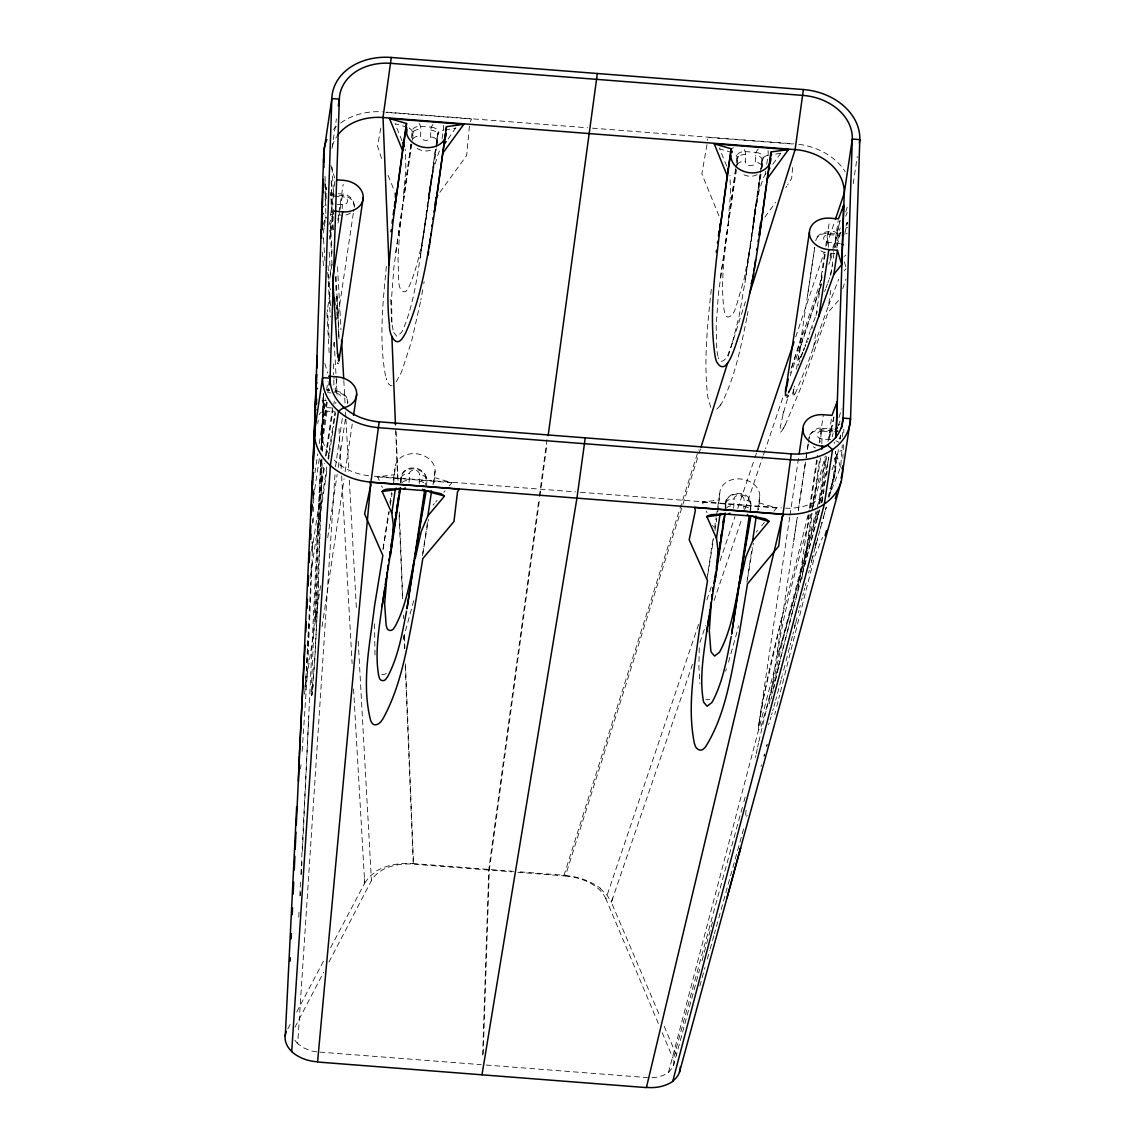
<?xml version="1.0" encoding="UTF-8"?>
<svg xmlns="http://www.w3.org/2000/svg" width="1145" height="1145" viewBox="0 0 1145 1145"><rect width="100%" height="100%" fill="white"/><g stroke="black" fill="none" stroke-linecap="round" stroke-linejoin="round"><path stroke-width="0.75" stroke-dasharray="5 3.75" d="M425.983 486.425C432.767 465.171 398.703 460.004 400.478 482.861M436.589 142.395L437.419 132.906L437.419 142.094A12.538 9.804 8.5 0 1 437.333 142.968M336.186 392.32L336.058 390.459L335.657 392.062A12.538 9.804 8.5 0 1 347.736 403.741M315.433 614.793L321.187 459.245M323.448 393.823L322.117 452.418M322.131 463.839L318.367 588.129M322.418 451.073L323.634 395.869M313.988 489.33L313.429 511.371M321.945 458.945L318.84 559.461L315.533 619.502M323.534 400.135L323.205 412.758L325.28 398.832M313.429 495.914L313.63 489.058M313.143 522.392L313.258 517.984M312.585 542.215L312.012 561.021M337.26 204.254L342.412 204.654A5.038 3.936 8.5 0 0 347.565 201.119A5.038 3.936 8.5 0 0 342.684 196.783C341.095 189.626 351.973 197.856 352.961 200.346L354.349 206.343L353.562 211.524M830.612 439.666L822.024 439.007A5.038 3.936 8.5 0 1 817.144 434.685A5.038 3.936 8.5 0 1 822.296 431.121C822.811 422.834 807.068 433.268 808.985 438.735M840.244 243.642A13.912 10.877 8.5 0 0 837.138 243.155L828.551 242.482A5.038 3.936 8.5 0 1 823.67 238.16A5.038 3.936 8.5 0 1 828.808 234.61L828.708 231.762L826.776 243.699M833.002 431.865A13.969 10.92 8.5 0 1 830.884 431.808L830.812 429.003L822.139 428.302L819.977 442.042M840.029 235.326A13.912 10.877 8.5 0 1 837.396 235.297L837.296 232.435L840.63 232.192M312.642 523.251L312.771 518.742M842.462 436.674L842.591 432.481M311.798 550.316L311.941 545.807M312.012 543.546L312.084 541.284M311.97 562.753L307.604 669.038L301.979 753.897M321.173 450.114L322.36 421.346L327.613 407.649L332.766 408.049M322.818 408.15L321.516 449.584M750.834 506.62C753.109 487.856 721.865 489.459 725.143 508.122L726.173 501.224M831.986 469.937L835.235 461.249L835.564 451.33M323.005 402.997L323.334 393.508M328.543 453.391A50.681 39.617 8.5 0 1 322.003 432.366L323.262 393.994M393.637 483.147L395.125 467.861A20.066 15.687 8.5 0 1 415.635 453.692A20.066 15.687 8.5 0 1 435.086 470.967L433.855 484.55M401.065 482.804L401.237 477.723A12.538 9.804 8.5 0 1 414.046 468.877A12.538 9.804 8.5 0 1 426.212 479.669L425.482 484.593M412.443 140.148L413.431 131.045L412.128 136.928M408.951 482.346A13.926 10.892 8.5 0 0 409.209 480.428L409.423 473.672A5.038 3.936 8.5 0 1 414.547 470.108A5.038 3.936 8.5 0 1 419.428 474.445A7.528 4.68 1.9 0 1 426.212 479.669M433.01 124.419A15.372 12.022 8.5 0 0 431.407 127.152A13.912 10.877 8.5 0 0 430.835 130.101L430.606 136.87A5.038 3.936 8.5 0 1 425.482 140.42A5.038 3.936 8.5 0 1 420.601 136.083L420.845 129.328A13.912 10.877 8.5 0 0 420.473 126.308A15.372 12.022 8.5 0 0 418.769 122.93M419.428 483.734A13.926 10.892 8.5 0 1 419.184 481.201L419.413 474.445M482.632 1055.16L488.8 869.413L538.851 499.878M483.204 1054.073L489.316 870.085L539.739 497.717M717.8 511.815L719.804 493.123A20.066 15.687 8.5 0 1 740.3 478.953A20.066 15.687 8.5 0 1 759.765 496.229L758.52 509.811M725.687 509.754L725.916 502.998A12.538 9.804 8.5 0 1 738.725 494.139A12.538 9.804 8.5 0 1 750.891 504.931L750.719 509.997M737.108 165.41L738.096 156.307L736.02 167.485M733.458 508.18A13.926 10.892 8.5 0 0 733.873 505.689L734.088 498.934A5.038 3.936 8.5 0 1 739.226 495.37A5.038 3.936 8.5 0 1 744.107 499.707A7.528 4.68 1.9 0 1 750.891 504.931L750.147 509.854M758.319 148.979A15.372 12.022 8.5 0 0 756.072 152.414A13.912 10.877 8.5 0 0 755.5 155.376L755.285 162.132A5.038 3.936 8.5 0 1 750.161 165.681A5.038 3.936 8.5 0 1 745.28 161.345L745.524 154.589A13.912 10.877 8.5 0 0 745.137 151.569A15.372 12.022 8.5 0 0 743.992 149.007M744.264 509.582A13.926 10.892 8.5 0 1 743.864 506.462L744.078 499.707M829.037 497.102L834.977 472.284L835.678 451.345M842.863 458.444L843.006 454.05M843.149 449.656L843.421 443.387M843.779 432.925L843.836 429.117M311.311 564.914L310.567 585.353M321.044 459.231L311.311 690.235A158.225 12.309 -81 0 0 311.283 692.081L311.283 693.684M322.003 430.248L321.401 449.341L327.613 407.649M342.412 204.654L342.198 208.633M828.551 242.482L828.264 247.234M822.024 439.007L821.752 443.759M837.138 243.155L836.852 247.907M310.467 587.943L306.359 670.355M322.146 426.699L322.36 421.346L321.173 449.627M318.625 581.732L315.462 648.213M318.095 594.641L314.603 662.096L311.526 696.704L311.311 694.9M374.515 623.767L375.016 656.386M699.251 647.784L698.879 666.619L699.91 683.536M320.457 465.5L320.686 460.204M300.391 895.633L300.548 892.084M301.378 874.322L301.965 861.899M302.452 851.25L320.757 458.988M840.845 465.199L842.062 448.253M307.79 646.095L308.878 624.597M298.759 917.159L299.117 910.06M299.818 895.877L300.534 881.693M300.892 874.608L308.778 716.484M335.857 402.324L335.771 403.67M842.076 447.924L842.105 447.609A28.668 3.278 -83 0 0 842.233 444.961M307.647 648.771L306.273 671.528M327.227 402.31L320.714 449.327M315.047 655.183L315.247 651.691M314.832 658.647L311.884 695.158L313.458 684.61M316.721 1051.84A31.23 24.403 8.5 0 1 309.422 1050.308L302.81 1047.475L297.686 1043.696L335.041 473.701M335.499 466.774L342.412 417.567M306.159 673.174L304.913 689.734M305.958 676.309L304.913 689.161M333.496 209.521L329.259 239.219M792.626 167.456L791.667 178.362L787.588 184.903M411.556 137.729L412.114 130.974A7.314 5.124 1.3 0 1 420.43 126.451M736.235 163.005L736.779 156.235A7.314 5.124 1.3 0 1 745.109 151.727M469.421 126.15L466.63 155.577L439.737 192.503M301.006 764.717L300.591 768.882M386.366 266.413C382.845 302.795 378.809 340.079 385.579 376.304A98.942 68.786 -7 0 0 385.979 377.821L386.08 378.179M735.634 168.716L726.932 233.637C724.026 258.698 720.634 284.246 723.998 309.422A77.788 54.43 1.3 0 0 724.341 311.111L724.384 311.325A46.301 32.404 1.3 0 0 724.814 312.928C726.56 322.003 734.46 313.916 735.247 308.563A120.282 84.172 1.3 0 0 736.464 305.558L744.207 278.679L750.776 243.499M410.855 144.399L399.634 231.49L398.031 258.613L398.632 279.28A120.282 84.172 1.3 0 0 399.018 282.4C398.274 288.268 404.457 296.655 408.064 288.282A46.301 32.404 1.3 0 0 408.908 286.765L409.008 286.579A77.788 54.43 1.3 0 0 409.81 284.976C419.728 261.217 423.378 235.398 427.271 210.122L435.544 149.208L435 153.001M711.288 289.384C707.524 324.178 703.76 359.444 707.467 394.41A185.633 129.915 1.3 0 0 707.925 397.53L711.016 408.192M403.555 194.306L405.888 168.573L405.287 150.067A39.159 27.408 1.3 0 0 405.058 148.907M728.234 219.568L730.553 193.834L729.952 175.328M393.723 332.365L396.929 336.444L401.466 332.479A46.301 32.404 1.3 0 0 402.31 330.977L402.425 330.776A77.788 54.43 1.3 0 0 403.212 329.173C413.13 305.429 416.78 279.609 420.673 254.333L428.946 193.405M539.309 496.443L547.453 436.331M539.982 495.942L546.938 444.561M766.119 173.425L764.831 175.214A39.159 27.408 1.3 0 0 763.4 177.933L759.164 190.585L755.156 209.191L745.338 279.595L761.568 170.82M751.907 235.584L760.208 174.469L758.391 186.878M751.564 238.103L751.034 241.824M732.542 342.026L739.097 316.12L744.937 282.486M331.993 148.378L336.401 118.837M324.994 200.017L326.253 191.616M323.391 232.907L324.107 228.055M324.35 226.438L325.566 218.337A7.528 5.882 8.5 0 1 326.296 217.049M334.912 181.454L331.778 202.508L333.381 229.859M330.504 215.546L333.596 194.879L342.183 195.537A12.538 9.804 8.5 0 1 354.263 207.216M332.036 265.211L330.561 235.111L333.367 216.276M337.818 220.255L338.805 213.6M339.006 212.269L343.171 184.345M328.586 286.708L331.95 264.166M338.076 223.089L339.607 212.755M340.122 209.32L342.613 193.992L338.319 193.648M327.799 307.246L330.576 288.626M317.752 423.478L318.267 420.029M326.583 390.13L327.871 381.428M333.581 345.904L334.097 342.469M353.304 213.256L337.703 318.224M314.904 473.014L317.737 454.021M319.283 443.659L325.767 400.178M322.003 432.366L326.54 401.895M328.057 391.733L328.558 388.355M313.429 498.132L319.412 458.043M321.731 480.857L324.364 463.238M325.409 456.182L332.508 408.608M334.87 392.735L337.245 376.877M311.927 551.246L324.779 465.013M326.139 455.896L332.937 410.296M333.853 404.214L334.297 401.179M310.653 575.033L326.754 467.017M328.014 458.644L335.013 411.713L326.425 411.041A7.528 5.882 8.5 0 0 319.126 414.633M318.296 528.36L327.241 468.348M328.586 459.345L329.259 454.837M329.488 453.334L333.51 426.326M333.968 423.321L334.855 417.324M335.084 415.821L335.528 412.83M304.427 694.199L319.584 592.466M319.841 590.691L320.629 585.396M327.728 537.692L337.145 474.445M338.19 467.475L345.475 418.569M322.074 626.644L344.072 478.81M345.132 471.754L352.231 424.137M411.084 143.984L393.894 267.243L391.59 297.671L391.933 322.346M395.698 252.387L411.799 144.399M428.416 197.198L435.529 149.465M420.673 254.333L436.402 148.893M436.646 147.19L437.419 142.094A7.528 4.68 1.9 0 0 430.606 136.87M432.338 176.101L420.244 257.425M442.056 138.888L443.373 130.072A7.528 1.617 82.5 0 0 443.258 124.261M383.06 548.77L388.57 511.829M389.887 503.041L391.461 492.479M393.293 480.17L395.125 467.861M390.331 505.303L392.105 493.366M422.791 553.421L427.514 521.805M433.039 484.707L435.086 470.967M735.748 169.245L718.373 294.193L716.155 326.368L716.77 349.282M720.362 277.648L736.478 169.66M753.081 222.459L760.194 174.727M760.466 172.967L762.098 158.182L762.083 167.356A7.528 4.68 1.9 0 0 755.285 162.132M757.017 201.377L744.923 282.686M765.161 174.741L765.676 171.206M766.735 164.15L768.052 155.334A7.528 1.617 82.5 0 0 767.994 150.052M706.952 579.313L713.034 538.465M714.552 528.303L716.126 517.74M716.398 515.994L719.804 493.123M714.995 530.564L716.784 518.628M746.912 582.419L752.15 547.238M757.661 510.298L759.765 496.229M793.428 389.844L792.898 395.984L793.943 395.311M796.505 369.22L814.739 247.377L807.511 295.825M791.438 368.075L820.378 282.013L824.93 251.428M825.731 246.118L829.295 222.173M816.056 315.519L817.072 308.764M817.401 306.502L822.668 271.25M823.169 267.815L825.23 254.033M813.58 347.393L816.013 331.105M789.721 517.068L758.448 726.717L758.534 731.483L759.736 729.794M789.978 515.293L798.666 457.098M832.787 247.978L835.077 241.681L838.212 220.613M830.712 275.516L834.333 251.242M795.031 393.536L795.99 391.704A130.43 24.303 -83.4 0 0 796.634 390.373L807.984 362.679L828.493 305.701L830.783 290.343M769.44 703.86L797.263 517.325L793.614 541.771M798.308 510.341L805.593 461.435L798.308 510.326M853.24 183.644L857.276 156.564M781.82 617.77L763.658 697.033L758.448 726.717C770.055 653.308 792.283 582.046 809.186 509.868M809.443 508.108L817.33 455.238M819.162 442.9L823.369 414.705M778.901 665.231L797.85 590.391L809.1 515.007M810.231 507.407L817.258 460.29M794.587 627.617L795.245 623.195M801.843 578.926L811.648 513.218M812.149 509.868L819.892 457.914M804.434 566.188L812.263 513.676M813.379 506.162L820.536 458.157M825.33 458.572L819.276 499.191L816.571 509.439M828.064 441.483L831.699 417.109M817.172 519.086L818.46 510.455M819.491 503.542L826.804 456.454M815.183 547.768L815.956 542.53M821.938 502.44L828.694 457.17M826.776 474.617L827.291 471.139M830.383 493.38L836.823 455.137A7.528 4.408 -16.7 0 1 841.961 450.257M828.078 497.245L834.977 472.284L838.512 448.582M839.915 439.179L840.53 435.043M429.089 192.46L431.064 179.407M436.116 145.415L437.633 135.339A7.528 5.882 8.5 0 1 443.373 130.072M400.478 482.804L401.509 475.962M754.197 214.874L755.729 204.669M808.47 442.213L809.243 436.975M761.01 169.202L761.683 164.78M833.775 479.869L836.322 463.253M429.532 189.612L433.84 167.886L438.707 152.671A37.284 26.092 1.3 0 1 440.295 149.694L440.481 149.48M780.69 153.215L769.597 155.133M383.06 549.486L389.286 511.615M422.491 555.754L428.473 519.458M707.725 574.761L713.707 538.465M747.427 579.442L753.396 543.145M436.431 143.511L438.349 133.02M423.793 283.631L424.137 281.584M761.096 168.773L763.014 158.282M706.995 144.628L701.842 173.883L719.446 217.049M380.77 128.125L377.535 146.131L382.201 160.4M422.734 289.742L420.859 299.961M747.986 311.497L747.241 315.676M746.855 317.766C741.001 346.549 735.247 375.989 722.137 402.496A98.942 69.931 9.6 0 1 721.307 403.913L721.121 404.242M420.473 302.022L411.713 340.781L402.009 370.636A185.633 129.915 1.3 0 1 400.721 373.613L396.141 381.915M327.198 390.645L327.47 389.787L329.459 390.259L326.282 389.686M819.133 504.015L827.262 464.899M755.471 757.418L755.857 755.585M756.23 753.768L757.36 748.401M827.763 462.58L828.737 457.928M831.127 430.091L833.803 417.524M757.661 747.055L758.52 743.033M833.961 416.866L829.137 439.465L830.669 429.089L833.245 428.96M793.914 388.699L792.927 393.279L793.714 389.329M771.286 698.822L771.887 696.045M758.806 741.674L783.867 636.262L817.716 510.842M773.433 689.175L774.907 682.449M772.489 693.269L773.09 690.521M773.705 687.787L774.306 685.096M775.208 681.132L778.586 666.562M413.76 600.681L402.997 639.869M737.867 628.405L738.439 625.943M775.279 680.817L779.845 661.252M830.44 274.585L832.701 264.982M840.144 220.212L835.077 241.681M837.754 230.331L839.9 221.243M837.224 245.746L840.273 232.879M844.853 233.351L847.343 222.831M736.979 632.097L727.676 665.13M778.815 698.364L779.616 695.158M780.418 691.966L814.51 556.813L822.625 537.277M778.013 701.556L776.396 707.982M774.779 714.408L775.58 711.202M794.244 387.167L794.515 386.108M792.354 636.391L791.195 640.899M792.927 634.144L793.499 631.883M794.329 628.619L795.202 625.141M795.832 622.68L797.721 615.251M789.477 647.626L785.47 663.198M790.05 645.394L790.622 643.146M798.351 612.79L798.995 610.314M799.625 607.838L800.255 605.376M801.529 600.424L802.158 597.962M782.965 414.962L780.189 427.615L780.618 431.951M802.788 595.486L803.432 593.01M804.062 590.548L804.706 588.072M805.35 585.553L806.008 583.034M766.663 746.325L767.093 744.636M808.613 572.958L809.272 570.439M809.916 567.92L810.574 565.401M784.897 665.402L782.622 674.133M811.232 562.882L811.891 560.363M812.549 557.844L813.208 555.325M764.016 756.444L764.459 754.755M651.949 1077.703A31.23 24.403 8.5 0 0 656.357 1077.302L663.127 1075.498L668.465 1072.55L816.127 511.142M818.947 510.355L777.713 668.694L761.482 725.257A158.225 29.827 89.9 0 1 760.867 727.032L760.237 728.606A67.541 12.71 89.9 0 1 759.75 729.866M820.85 503.07L822.768 495.785M816.485 542.802L815.827 545.278M781.462 678.541L782.235 675.607M781.076 680.015L775.695 700.139M816.843 512.33L790.88 610.442L779.13 650.875A109.118 18.406 -88 0 1 778.514 652.636L778.357 653.022A46.301 7.8 -88 0 1 777.698 654.654L777.527 654.926A14.999 2.519 -87.9 0 1 777.312 655.269C783.781 608.754 798.68 560.893 810.789 514.391M823.412 493.366L824.056 490.933M817.144 540.325L817.802 537.849M819.362 502.841L825.702 479.125M822.869 498.018L821.294 503.9M800.469 347.923L798.28 359.773L799.282 359.058M833.088 433.468L832.186 436.789M797.85 590.391L819.706 509.797M783.695 412.229L783.853 411.613A163.821 32.375 -83.4 0 1 784.926 407.777L787.703 398.245M673.403 1065.895L699.681 969.285M702.028 960.669L712.82 920.981M820.092 529.291L820.75 526.886M811.533 560.835L826.203 507.435M812.535 507.994L826.189 458.658M821.738 523.294L822.067 522.091M775.122 702.228L773.948 706.465M810.76 508.251L825.33 456.096M807.869 518.685L809.028 514.506M668.465 1072.55L673.06 1066.839A17.39 13.597 8.5 0 0 673.303 1059.154L742.919 805.207M743.835 801.872L745.681 795.217M823.069 518.485L823.727 516.094M760.996 766.434L761.425 764.874M764.044 755.485L764.474 753.911M766.649 746.082L767.093 744.522M743.62 828.894L714.394 933.776M699.795 986.103L704.976 967.539M707.324 959.095L709.685 950.665M710.158 948.976L713.922 935.465M824.386 513.719L825.044 511.386M772.76 710.687L773.362 708.583M801.285 344.974L801.4 344.588A138.817 24.947 -82.5 0 1 802.058 342.355L820.092 288.468M826.289 507.02L825.702 509.096M771.587 714.823L772.174 712.777M791.696 367.373L802.559 332.851M771 716.813L770.098 719.833M838.999 417.539L841.589 408.951M829.567 495.957L829.982 494.626M520.102 871.86L564.027 875.267L698.564 449.885M728.191 356.167L745.438 301.636M517.812 872.304L565.372 875.997L698.421 455.338M698.951 453.649L700.554 448.582M769.182 722.838L768.567 724.742M732.27 342.87L729.866 349.769A120.282 84.172 1.3 0 1 728.649 352.774C727.834 357.583 720.506 366.243 718.402 357.655M842.734 288.683L845.94 279.094M658.361 1023.544L605.891 898.825L698.579 624.426M706.866 599.923L711.274 586.855M720.105 560.721L734.99 516.624M737.752 508.452L754.312 459.46M754.856 457.828L756.516 452.919M795.689 336.959L824.371 252.029M826.575 245.488L834.862 220.985M782.708 397.988L765.533 448.754M790.222 375.775L821.409 283.588M830.025 258.126L833.259 248.565M833.789 246.976L840.258 227.869M845.64 211.94L847.257 207.159M798.265 365.312L798.824 363.666M692.51 664.243L611.344 902.303L659.978 1016.402M699.896 642.445L705.592 625.671M714.122 600.495L741.931 518.442M745.152 508.952L762.842 456.669M763.386 455.095L764.989 450.328M799.382 362.02L799.94 360.374M838.97 236.07L834.848 247.778L836.895 234.038C836.179 228.07 815.469 232.492 815.77 240.45A12.538 9.804 8.5 0 1 828.307 233.365L836.895 234.038A7.528 5.882 8.5 0 0 840.101 233.723M801.056 357.083L802.745 352.202M803.303 350.585L804.42 347.364M804.978 345.761L805.536 344.173M806.094 342.598L810.016 331.592M828.493 305.701L838.698 279.165M725.586 671.142L726.431 668.766M612.804 898.052L611.315 902.217L607.251 895.419L600.137 888.377M810.574 330.046L817.344 311.512M828.865 264.295L829.796 261.747M830.254 260.473L833.474 251.585M830.025 255.55L830.955 253.031M820.55 287.195L821.48 284.647M820.378 282.013L823.14 274.456M824.658 291.531L825.574 289.027M826.032 287.781L827.406 284.032M827.864 282.786L828.78 280.282M829.238 279.036L829.696 277.791M846.899 223.418L847.314 222.302L846.441 224.577M812.564 328.114L812.979 326.983M839.915 468.72L831.671 489.674M323.191 224.52L325.566 218.337A7.528 4.623 21 0 0 324.894 215.661M328.916 224.706L333.553 212.641M845.754 216.162L847.243 212.312M845.983 225.78L847.128 222.817M838.212 425.582L840.315 420.115M808.27 339.221L808.699 338.118M806.967 342.469L807.397 341.396M805.25 346.634L805.665 345.618M804.405 348.61L803.547 350.585M802.903 352.045L801.615 354.807M335.957 390.588L343.142 393.279L346.448 396.857L347.822 402.854M801.4 355.222L800.512 356.982M785.284 424.924L801.886 385.221L828.207 312.199L839.013 299.861M470.223 121.642L471.583 119.008L385.908 112.353M294.966 1027.237L323.677 972.177M328.987 961.986L371.424 880.591C377.736 869.413 391.304 865.105 403.369 864.131A52.584 41.105 8.5 0 1 413.245 864.16L511.643 871.817M287.81 1028.897L291.846 1021.24M296.684 1012.051L324.908 958.451M330.59 947.702L364.697 883.11L353.476 687.73M783.824 427.7L783.166 428.86M364.768 882.995L369.234 876.898L376.777 871.001M794.287 394.782L794.229 394.868A30.886 5.682 -83 0 1 793.943 395.211M785.871 187.58L786.729 186.249M720.305 405.559L715.468 410.583M448.153 138.946L455.982 127.453M746.082 810.202A26.349 5.668 87.7 0 0 745.796 813.15L745.796 816.285L746.64 816.256M772.818 164.222L780.475 153.688M764.874 217.135L775.623 202.379M719.933 147.805L719.675 148.864M845.94 268.817L844.266 270.85M432.996 505.203L434.341 503.585M435.701 501.982L437.046 500.379M443.816 492.336L445.162 490.718M449.226 485.895L451.917 482.689L434.871 477.723M756.315 532.067L757.661 530.464M761.726 525.641L764.431 522.421M773.891 511.171L776.596 507.951L759.536 502.984M386.323 673.417L383.475 674.82L380.526 673.933M709.685 699.552L705.821 699.638M392.062 385.665L391.79 385.722A1.703 1.159 -2.4 0 1 390.917 385.708L388.685 384.062L386.523 379.582M444.933 129.872L455.81 128.426M379.195 480.456L377.607 476.907L394.911 474.617M703.073 503.943L702.286 502.168L719.575 499.878M412.73 863.502L515.479 871.502M386.395 112.138L587.614 127.796M592.437 128.168L793.657 143.826M792.469 143.984L706.794 137.314L707.467 140.334M420.473 126.308L431.407 127.152M745.137 151.569L756.086 152.414M334.097 196.124L342.684 196.797M828.808 234.625L837.396 235.297M338.09 214.931L341.525 215.188M831.098 253.288L834.533 253.56M329.66 390.001L327.513 389.83L327.599 390.803M327.57 392.649L331.005 392.907M822.296 431.135L830.884 431.808M374.343 476.234L575.563 491.892M580.386 492.264L781.606 507.922M377.607 476.907L451.917 482.689M702.286 502.168L776.596 507.951M564.027 875.267L564.857 875.338M319.942 1052.112L481.201 1064.664M486.167 1065.05L647.54 1077.602M333.038 193.204L330.604 192.503L332.823 230.918M731.97 152.528L719.718 148.964L726.731 166.182M407.291 127.267L395.039 123.703L402.067 140.921M297.686 1043.696L294.837 1040.19M605.891 898.825C600.409 886.831 587.457 880.433 575.205 877.499A52.584 41.105 8.5 0 0 565.372 875.997M706.25 511.042L707.052 512.817M712.619 525.24L713.407 527.015M381.586 485.781L382.373 487.555M664.186 1026.292L676.795 1055.976M662.196 1032.675L672.945 1058.223M388.069 175.342L394.624 191.444M315.476 619.502L315.462 619.459A14.999 0.844 -83.2 0 1 315.419 619.001L315.419 618.615M844.309 261.89L845.783 266.771M840.459 467.289L836.823 455.137A7.528 5.882 8.5 0 0 834.476 451.946M834.276 458.043L835.235 461.249M330.891 165.41L334.698 178.105M325.008 184.001L326.44 188.796M325.094 185.247L326.497 189.941M324.822 363.423L327.699 373.012M393.078 330.046L392.434 326.611A120.282 84.172 1.3 0 1 392.177 324.722M323.462 265.712L322.06 249.796M330.561 235.111L329.202 226.724M717.042 351.443L717.4 353.619A77.788 54.43 1.3 0 0 717.743 355.308L717.8 355.522A46.301 32.404 1.3 0 0 717.958 356.195M750.447 508.251L750.662 510.842M323.462 237.759L323.534 238.747M323.548 238.919L324.879 260.86M324.951 182.255L325.981 219.038M329.145 337.861L327.456 309.565M329.145 352.631L326.754 309.722M328.028 265.74L330.633 308.849M364.439 878.73L364.697 883.11M327.728 272.367L330.275 317.05M325.008 176.33L326.282 199.316M329.216 252.315L330.59 277.033M334.197 342.298L337.131 395.139M338.992 428.573L341.239 469.021M341.639 476.048L352.116 663.556M332.021 167.284L333.481 193.519M337.532 266.942L341.01 329.874M343.815 380.584L345.06 403.312M345.547 412.043L345.833 417.295M345.933 419.041L348.824 471.482M349.311 480.227L356.367 607.852M358.199 641.071L371.424 880.591M336.1 276.403L338.777 332.851M330.49 223.246L332.021 253.346M335.399 276.789L336.143 292.118M337.174 296.641L338.963 339.034M324.879 221.429L324.837 220.498M336.329 296.369L336.716 306.13A138.817 9.532 -88.6 0 1 336.787 308.463L336.802 308.835M390.717 299.432L391.619 321.516M396.07 431.593L398.131 482.317M399.333 512.044L402.868 599.365M403.498 615.065L403.641 618.558M404.357 635.99L404.843 648.199M405.487 663.885L413.56 863.559M395.669 430.048L397.787 482.145M399.118 515.135L402.568 600.223M403.97 634.945L404.528 648.843M405.23 666.204L413.245 864.16M333.338 363.838L333.639 372.626A163.821 14.212 -87.6 0 1 333.682 374.673M338.805 333.839L338.906 336.802A163.391 12.824 -88.1 0 1 338.963 338.848M336.888 311.855L336.988 316.134M331.263 180.609L331.506 190.943M331.291 181.669L331.778 202.508L331.664 197.885M333.839 380.025L333.939 389.157M409.237 128.083A7.528 5.882 8.5 0 1 412.658 133.392A7.528 4.68 1.9 0 1 420.845 129.328M430.377 150.296A12.538 9.804 8.5 0 1 415.864 147.376M430.835 130.101A7.528 4.68 1.9 0 1 437.633 135.339M412.916 138.888A7.528 4.68 1.9 0 1 420.616 136.083M431.407 127.31A7.314 5.124 1.3 0 1 438.463 133.02M330.561 214.645A7.528 5.882 8.5 0 1 332.937 214.53M350.456 212.999A12.538 9.804 8.5 0 1 344.974 215.088M330.719 203.996A13.912 10.877 8.5 0 1 333.581 203.967M333.41 194.865A7.528 5.882 8.5 0 1 330.662 194.163M336.974 307.261A91.128 6.484 -88.4 0 1 337.074 310.295M333.367 196.067A13.912 10.877 8.5 0 1 330.533 195.523M401.237 477.723A7.528 4.68 1.9 0 1 409.423 473.672M402.167 482.417A7.528 4.68 1.9 0 1 409.194 480.428M419.184 481.201A7.528 4.68 1.9 0 1 425.153 483.791M332.336 146.145A50.681 39.617 8.5 0 1 336.702 136.641M368.704 475.747A50.681 39.617 8.5 0 1 334.211 460.075M333.481 129.442A58.209 45.313 7.7 0 1 336.415 126.451M340.723 122.916A58.209 45.313 7.7 0 1 382.416 111.824M311.283 695.072A67.541 5.238 -81.1 0 1 311.254 693.856M315.39 616.668A109.118 6.255 -83.1 0 1 315.419 614.879M315.39 618.801A46.301 2.648 -83.1 0 1 315.376 617.198M321.988 400.85A15.415 12.051 8.5 0 1 323.076 400.635A13.983 10.92 8.5 0 1 326.239 400.435M336.358 393.322A5.038 3.936 8.5 0 1 340.466 399.333M324.879 205.599A15.386 12.022 8.5 0 1 326.325 204.984M326.239 193.72A15.372 12.022 8.5 0 1 324.879 192.832M325.023 187.036A7.528 4.408 -16.7 0 1 326.339 188.51M376.59 870.801A55.618 43.467 8.5 0 1 412.687 863.745M386.681 379.553A70.274 48.705 -6 0 1 386.208 378.151M334.011 377.75A111.251 10.033 -87.5 0 1 334.025 378.823M768.052 155.334A7.528 5.882 8.5 0 0 762.312 160.601A7.528 4.68 1.9 0 0 755.514 155.376M757.217 174.627A12.538 9.804 8.5 0 1 741.473 173.396M745.524 154.589A7.528 4.68 1.9 0 0 737.337 158.654A7.528 5.882 8.5 0 0 734.16 153.487M737.366 164.579A7.528 4.68 1.9 0 1 745.295 161.345M756.072 152.571A7.314 5.124 1.3 0 1 763.143 158.282M825.388 252.687A12.538 9.804 8.5 0 1 818.088 248.637M839.743 233.694A7.428 1.145 -81.1 0 1 840.129 232.778M800.412 347.321A91.128 16.588 -82.6 0 1 801.242 344.373M799.282 358.957A31.831 5.61 -82.6 0 0 799.582 358.499L799.625 358.528A60.671 10.734 -82.7 0 0 800.512 356.911M725.916 502.998A7.528 4.68 1.9 0 1 734.088 498.934M743.864 506.462A7.528 4.68 1.9 0 1 750.147 509.496M726.474 508.079A7.528 4.68 1.9 0 1 733.873 505.689M834.977 472.284A50.681 39.617 8.5 0 1 829.553 488.901M822.64 496.615A50.681 39.617 8.5 0 1 785.642 508.194M798.881 144.327A58.209 45.256 9.2 0 1 845.225 171.664M838.655 425.053A7.528 4.623 21 0 1 839.986 424.208M834.705 442.17A7.357 0.844 -83 0 1 834.605 443.559M835.893 440.839A15.415 12.051 8.5 0 1 838.899 442.342M832.902 430.406A7.528 5.882 8.5 0 1 830.383 430.563L821.795 429.89A12.538 9.804 8.5 0 0 809.057 437.862M815.44 447.996A12.538 9.804 8.5 0 1 813.336 446.736M844.438 256.423A7.528 4.408 -16.7 0 1 845.783 255.178M795.031 393.494A56.778 10.477 -83.2 0 1 794.287 394.753M847.228 233.194A15.372 12.022 8.5 0 1 845.854 233.909M845.955 227.955A7.528 4.623 21 0 1 847.5 227.397M732.743 148.879A7.528 0.801 -73.8 0 1 733.158 147.347M564.9 875.581A55.618 43.467 8.5 0 1 600.338 888.205M720.863 404.156A70.274 49.435 8.7 0 1 720.033 405.444M747.155 815.354A41.95 8.831 87.5 0 1 746.654 816.313M782.879 414.433A111.251 22.37 -83.6 0 1 783.609 411.685M783.166 428.459A41.878 8.015 -83.6 0 1 780.604 432.123M785.284 424.781A147.49 28.682 -84.1 0 1 783.824 427.572M790.05 372.926A163.391 30.944 -83 0 1 790.322 371.953M762.083 166.497L762.083 167.356L761.869 163.921L762.083 166.497M808.198 443.974L805.851 459.689L808.213 443.959M840.459 435.472L839.958 438.807L840.502 435.429"/><path stroke-width="1.5" d="M313.573 460.19L316.564 374.215L315.905 403.355M316.879 368.117L317.008 355.78M339.235 354.721L338.82 361.162L338.362 359.974M311.24 515.479L312.199 481.129M316.478 403.827L316.578 399.075M315.032 435.844L315.433 420.473M322.232 210.394L322.346 229.816M836.007 437.691L837.195 401.723L831.957 415.377L823.369 414.705A20.066 15.687 8.5 0 0 802.874 428.874L799.196 453.563M790.594 388.685L807.34 348.195L833.861 274.27L841.718 264.609L843.679 205.298L838.484 218.852L829.896 218.194A20.066 15.687 8.5 0 0 809.386 232.349L785.513 391.876L785.456 395.655L787.059 394.896M315.834 390.975L312.814 468.305M313.157 472.742L312.742 484.907M314.503 431.779L322.589 377.607L330.075 378.193A50.681 39.617 8.5 0 0 379.21 421.818L370.937 481.873M842.477 472.856L850.549 418.698L859.809 139.633A58.209 45.499 8.5 0 0 803.375 89.539L391.289 57.465L383.017 117.534L388.985 265.025C387.869 285.091 387.067 305.314 389.5 325.323C388.756 332.522 395.454 349.597 402.911 337.474A51.94 36.354 1.3 0 0 404.113 335.599L404.285 335.313A93.117 65.165 1.3 0 0 405.917 332.322C422.662 293.936 428.33 251.785 434.756 210.709L445.505 133.364M394.796 207.603L406.561 123.517L389.529 118.579L402.539 150.467L392.978 221.93L388.985 265.025M434.756 210.709L446.507 126.637L463.782 124.347L442.5 153.573M585.252 437.848L576.937 498.132L481.988 1074.812M597.332 73.509L548.14 435.701M719.475 232.864L731.226 148.778L714.208 143.841L727.204 175.729L719.475 232.864C714.838 273.698 708.955 315.419 715.11 356.381A93.117 65.165 1.3 0 0 715.911 359.573L715.997 359.859A51.94 36.354 1.3 0 0 716.67 361.892C727.361 380.169 736.307 340.938 739.384 334.254C749.016 302.18 754.798 269.089 759.436 235.97L766.434 184.202M759.436 235.97L771.186 151.899L788.447 149.609L767.164 178.835L766.678 182.413M391.289 57.465A58.209 45.499 8.5 0 0 331.835 98.556L322.589 377.607A58.209 45.499 8.5 0 0 379.009 427.715L791.095 459.775A58.209 45.499 8.5 0 0 850.549 418.698L843.049 418.111A50.681 39.617 8.5 0 1 791.295 453.878L783.023 513.948M803.375 89.539L795.102 149.594L749.717 293.091M836.136 437.39L844.237 193.219L852.309 139.06A50.681 39.617 8.5 0 0 803.175 95.436L391.103 63.361A50.681 39.617 8.5 0 0 339.335 99.143L331.835 98.556L323.763 152.729M842.677 466.044L842.448 473.014A58.209 45.643 8.7 0 1 782.994 514.177L370.894 482.088A58.195 45.671 8.3 0 1 314.489 431.923L323.72 153.029A58.209 45.313 7.7 0 1 326.883 139.504M312.012 504.816L311.769 511.157M310.653 539.352L310.867 534.228M310.867 525.555L310.295 538.751M323.047 187.107A51.668 2.204 -89.9 0 0 323.09 186.191L323.548 179.421M290.129 961.113L290.272 957.678M291.131 938.785L291.36 933.633M292.218 914.726L292.533 907.842M293.149 894.088L293.707 882.051M299.274 755.815L298.43 779.444A41.95 4.222 -78.7 0 0 298.501 781.477M294.251 870L294.88 856.231M295.195 849.332L295.968 832.114M296.283 825.23L314.474 432.08M309.222 562.481L309.708 551.933M323.047 187.236L322.962 189.211A21.211 0.93 90 0 0 322.89 191.201M299.332 754.398L305.071 645.093M308.606 575.649L308.105 586.183M296.641 806.967L285.262 1036.168M306.974 608.668L307.447 599.35M306.287 621.978L305.772 631.911M330.361 465.772L291.732 1051.425A25.662 20.066 8.5 0 1 286.25 1031.516M400.092 488.342L394.438 526.414M724.756 513.604L718.588 554.838M370.45 486.425L364.611 513.905L382.845 555.482L374.529 605.977C370.093 643.647 361.019 683.322 370.722 720.778A37.857 20.682 2.4 0 0 371.395 722.066C373.814 727.433 379.882 724.041 381.929 720.234A81.109 44.297 2.4 0 0 382.874 718.917C401.451 685.311 407.248 646.324 414.49 609.083L422.806 558.588L453.978 521.519L457.485 491.921L459.302 489.201L370.865 482.317L317.566 1062.016L646.395 1087.607L782.951 514.377L783.967 514.448L782.336 516.925M711.303 602.198L709.299 630.609L710.787 650.403A56.191 30.686 2.4 0 0 711.346 652.292L714.58 656.056L719.26 652.45A58.467 31.931 2.4 0 0 720.105 651.119C730.61 631.081 734.389 608.281 738.697 586.297M782.006 518.456L778.743 546.122L747.485 583.85L739.169 634.344C731.283 672.373 726.517 713.335 705.549 746.826A37.857 20.682 2.4 0 1 704.476 747.986C701.141 752.566 695.602 749.159 694.8 744.579A81.109 44.297 2.4 0 1 694.314 743.148C687.029 706.207 694.357 668.065 699.209 631.239L707.524 580.744L689.19 539.81L695.387 510.441L694.514 507.493L782.951 514.377M782.049 518.141L782.164 517.197M387.167 572.457L384.648 603.873L386.123 625.141A58.467 31.931 2.4 0 0 386.509 626.558C386.953 631.296 392.449 631.911 394.266 627.617A56.191 30.686 2.4 0 0 395.426 625.857C405.945 605.819 409.724 583.02 414.032 561.036M711.646 599.221L712.219 594.742M390.932 231.648L391.161 229.973M392.077 223.246L392.535 219.883M393.207 214.845L393.894 209.793M394.352 206.429L395.025 201.391M395.483 198.028L395.283 193.061M428.158 254.906L428.645 251.342M429.132 247.764L429.618 244.2M429.862 242.411L430.334 238.847M430.821 235.269L431.064 233.494M432.037 226.352L432.28 224.563M432.996 219.21L433.239 217.421M433.969 212.068L434.213 210.279M434.928 204.926L435.415 201.348M387.554 569.48L388.169 565.015M716.255 252.072L716.498 250.297M717.471 243.155L717.715 241.366M718.445 235.999L719.16 230.646M719.647 227.082L720.133 223.504M753.296 276.818L753.739 273.455M754.197 270.106L754.655 266.742M754.884 265.053L755.571 260.015M756.931 249.939L757.16 248.25M758.076 241.538L758.291 239.849M758.978 234.811L759.436 231.447M759.894 228.084L760.581 223.046M752.551 282.242L752.837 280.153M712.848 590.276L713.292 587.299M338.319 105.912L339.335 99.143L330.075 378.193L329.059 384.963M337.517 353.433L332.708 278.879L342.713 211.811A20.066 15.687 8.5 0 0 363.223 197.641A20.066 15.687 8.5 0 0 343.758 180.366L336.888 179.822M313.887 449.384L314.403 445.92M363.223 197.641L339.034 360.274M330.404 465.342L338.491 411.169L343.915 407.405M353.547 415.32L356.696 394.152M402.539 150.467L406.561 123.517M406.504 132.548L407.033 129.027M446.006 130L446.507 126.637M406.547 611.201C402.238 633.199 398.46 655.985 387.955 676.037A56.191 30.686 2.4 0 1 386.795 677.797C384.963 682.091 379.482 681.475 379.038 676.724A58.467 31.931 2.4 0 1 378.637 675.307C374.773 652.521 378.923 629.206 382.029 606.564L392.105 543.446L393.279 524.496L391.79 513.074L395.268 489.745A7.528 1.617 82.5 0 1 395.683 488.4M382.029 606.564L384.834 587.743M385.292 584.608L386.237 578.339M386.695 575.205L387.167 572.071M387.64 568.922L388.098 565.787M390.245 551.475L389.758 554.753L390.288 551.647M390.975 546.551L391.704 541.642M392.434 536.719L392.935 533.441M393.422 530.164L393.909 526.886M394.639 521.977L395.125 518.699M395.612 515.422L396.113 512.144M396.843 507.221L397.329 503.943M397.816 500.666L398.303 497.388M399.032 492.479L399.533 489.201M390.345 556.055L400.521 487.784M407.005 608.496L424.752 489.502M406.976 608.668L425.253 491.362M415.32 558.001L421.274 531.309L427.872 515.88L431.35 492.55A7.528 0.801 -73.8 0 0 430.763 491.52A53.271 29.097 2.4 0 1 429.489 491.334L427.114 490.947A23.501 12.838 2.4 0 0 424.194 490.604L403.598 489.001A28.153 15.372 2.4 0 0 399.848 488.901C394.71 489.516 384.892 487.555 382.129 491.491L391.79 513.074M727.204 175.729L731.226 148.778M767.164 178.835L771.186 151.899M731.211 636.463C726.903 658.461 723.125 681.246 712.619 701.298A58.467 31.931 2.4 0 1 711.775 702.615L707.095 706.236L703.86 702.472A56.191 30.686 2.4 0 1 703.302 700.568C699.452 677.783 703.588 654.468 706.694 631.825L716.77 568.721L717.944 549.757L716.469 538.336L719.947 515.007A7.528 1.617 82.5 0 1 720.448 513.533M706.694 631.825L709.041 616.139M709.499 613.004L709.972 609.87M710.444 606.736L710.902 603.601M711.846 597.332L712.304 594.198M712.777 591.049L713.249 587.915M716.384 566.904L716.87 563.626M717.357 560.349L717.843 557.071M718.573 552.148L719.06 548.87M719.561 545.592L720.048 542.315M720.778 537.406L721.264 534.128M722.982 522.65L723.468 519.386M715.01 581.331L725.2 513.046M731.669 633.757L749.173 516.409M731.641 633.929L749.918 516.638M739.985 583.263L745.953 556.57L752.551 541.141L756.029 517.826A7.528 0.801 -73.8 0 0 755.442 516.781L752.566 516.338A28.153 15.372 2.4 0 0 748.873 515.851L728.277 514.277A23.501 12.838 2.4 0 0 725.315 514.162L722.867 514.162A53.271 29.097 2.4 0 1 721.565 514.148L710.888 514.692L706.751 516.338L716.469 538.336M818.847 316.707L828.851 249.624A20.066 15.687 8.5 0 1 809.386 232.349M833.861 274.27L837.439 250.297L828.851 249.624M859.294 143.025L859.809 139.633L852.309 139.06L843.049 418.111L841.546 428.259M821.881 449.155L822.325 446.149A20.066 15.687 8.5 0 1 802.874 428.874M824.429 503.771L832.515 449.613L827.348 445.033M388.842 560.563L389.2 558.245M785.513 391.876L788.361 379.095M713.908 583.335L714.437 580.071M391.06 546.924L391.848 542.186M392.105 540.612L393.15 534.3M393.408 532.726L394.181 527.988M414.461 558.502L426.212 490.718M714.952 576.923L715.482 573.76M716.255 569.036L717.042 564.299M717.3 562.725L718.33 556.413M739.126 583.764L750.891 515.98M370.522 486.11L370.722 485.179M836.523 404.901L837.195 401.723M842.606 209.864L843.679 205.298M672.802 1081.08L824.343 504.215M679.457 1072.25L740.615 847.901L726.961 898.081M738.983 853.941L841.017 481.888M825.073 535.703L826.475 530.636M835.378 498.533L836.78 493.452M841.002 478.224L842.405 473.157M751.192 283.445L752.251 280.124M701.083 446.879L727.805 362.421M757.06 451.287L794.029 341.854M835.406 219.353L844.237 193.219A50.681 39.617 8.5 0 0 795.102 149.594L383.017 117.534A50.681 39.617 8.5 0 0 337.489 135.511M785.398 390.059L786.472 386.881M842.147 468.377L842.563 467.246M789.263 391.289L788.461 392.721M428.001 490.733A7.528 5.882 8.5 0 0 431.35 492.55L444.475 496.014L440.997 493.695L430.763 491.52M444.317 144.213L446.235 141.579M435.901 197.784L437.819 195.137M768.982 169.474L769.941 168.158M752.551 541.141L769.168 521.204L765.676 518.957L755.442 516.781M444.317 496.329L427.872 515.88M768.982 521.59L756.029 517.826A7.528 5.882 8.5 0 1 752.465 515.794M382.129 491.491L395.268 489.745A7.528 5.882 8.5 0 0 398.947 488.285M706.794 516.753L719.947 515.007A7.528 5.882 8.5 0 0 723.626 513.547M389.529 118.579L463.782 124.347M714.208 143.841L788.447 149.609M334.125 211.138L342.713 211.811M328.658 376.204L337.245 376.877A20.066 15.687 8.5 0 1 356.438 391.189A20.066 15.687 8.5 0 1 343.586 407.792M822.325 446.149L825.76 446.421M379.21 421.818L791.295 453.878M370.808 482.303L369.835 482.231L370.636 484.893M727.905 169.059L728.492 170.49M402.654 142.366L404.4 146.66M837.439 250.297L841.718 264.609M338.004 357.669L337.818 356.167M336.072 319.24L335.914 317.652M321.187 229.658L321.616 238.289M334.898 304.627L334.454 297.786M323.963 167.628L323.52 159.255M323.734 153.344L324.221 162.189M341.582 340.366L343.715 378.838M332.651 277.519L332.708 278.879M391.876 336.272L395.469 424.838M446.292 133.392A20.066 15.687 8.5 0 1 425.783 147.548A20.066 15.687 8.5 0 1 406.332 130.272M323.649 191.859A15.372 12.022 8.5 0 1 322.89 191.143L322.332 207.216A15.386 12.022 8.5 0 1 323.133 206.63M322.246 210.651A26.993 1.073 -89.8 0 1 322.346 207.474M322.174 212.999A7.528 4.623 21 0 1 323.391 213.915M323.09 186.32A7.528 4.408 -16.7 0 1 323.52 186.42M424.208 490.604A15.386 12.022 8.5 0 1 422.634 489.23M405.244 487.87A15.386 12.022 8.5 0 1 403.584 489.001M396.37 488.228A7.528 1.617 82.5 0 1 396.9 488.886M316.192 382.773A7.528 4.408 -16.7 0 1 317.093 382.96M317.551 388.742A15.415 12.051 8.5 0 1 316.034 387.296M315.433 404.07A15.415 12.051 8.5 0 1 316.621 403.14M315.247 409.266A7.528 4.623 21 0 1 316.149 409.853M317.279 1061.758A35.495 27.738 8.5 0 1 291.689 1051.682M338.147 363.337A69.874 5.782 -86.1 0 1 337.603 363.122M337.847 355.852A158.296 11.965 -87.5 0 1 337.546 353.089M770.957 158.654A20.066 15.687 8.5 0 1 750.462 172.823A20.066 15.687 8.5 0 1 730.997 155.534M729.909 513.132A15.386 12.022 8.5 0 1 728.263 514.262M748.873 515.865A15.386 12.022 8.5 0 1 747.313 514.491M721.035 513.49A7.528 1.617 82.5 0 1 721.565 514.148M837.768 431.035A15.415 12.051 8.5 0 1 835.091 431.679M837.324 427.615A7.528 5.882 8.5 0 1 835.22 429.561M843.55 231.519A7.528 5.882 8.5 0 1 842.205 232.764M841.647 255.979A7.528 5.882 8.5 0 1 842.691 257.239M842.004 244.171A15.386 12.022 8.5 0 1 843.55 244.815M843.865 234.639A15.372 12.022 8.5 0 1 842.291 235.04M731.97 152.528A7.528 0.801 -73.8 0 1 732.213 151.154M680.345 1066.897A25.662 20.066 8.5 0 1 672.702 1080.994M672.831 1081.352A35.495 27.738 8.5 0 1 646.696 1087.392M788.361 395.798A69.874 13.54 -85 0 1 786.944 397.215M790.594 388.556A158.296 29.541 -83.6 0 1 789.263 391.175"/></g></svg>
